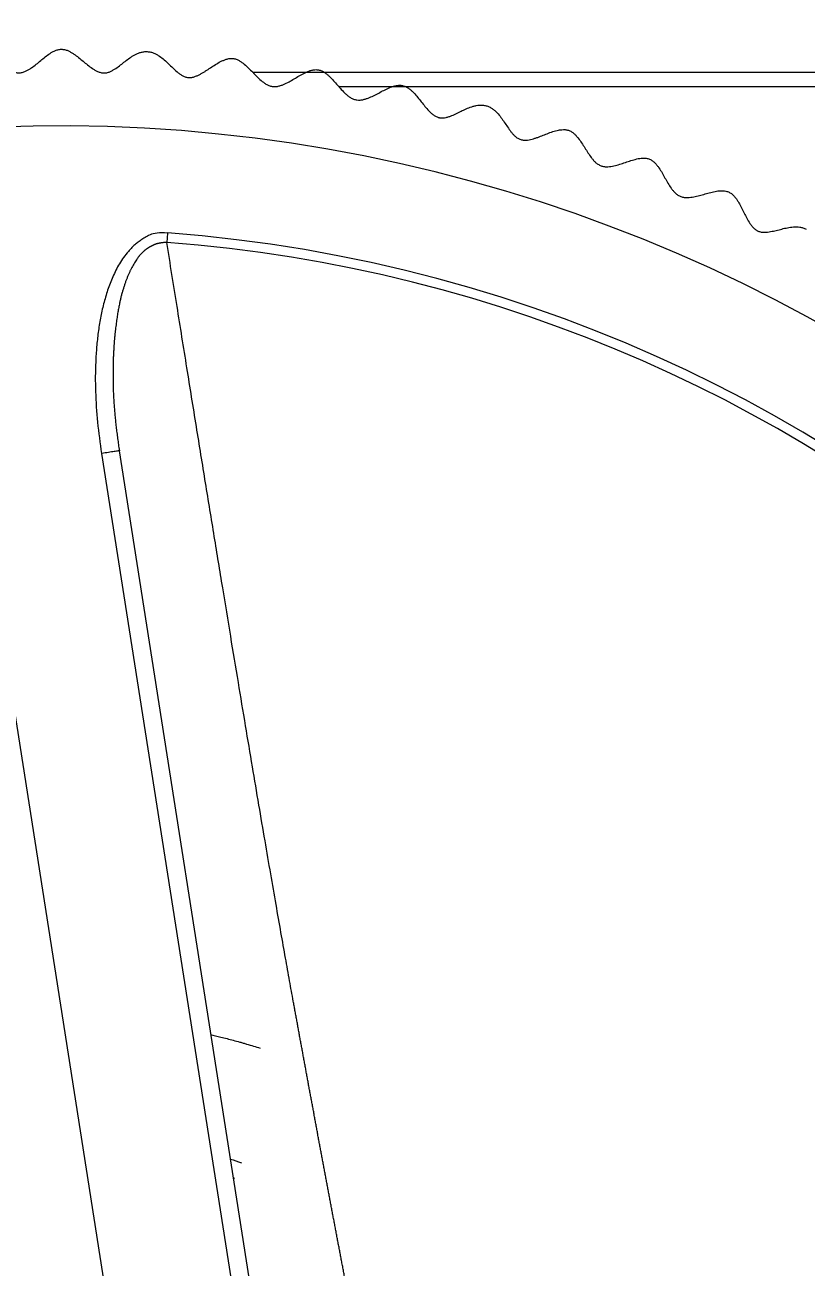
# Model space of a CAD drawing. Header units: millimetres. Extents: x -6909 to -4533, y -2578 to 782.
# Drawn here: x -4963.97 to -4953.11, y -1360.81 to -1343.52 of the extents above; entities that cross this region are included whole.
import ezdxf

# ---------------------------------------------------------------- set-up
doc = ezdxf.new("R2010")
doc.units = ezdxf.units.MM
doc.styles.get("Standard").update_dxf_attribs({"font": 'arial.ttf'})
doc.dimstyles.get("Standard").update_dxf_attribs({"dimtxt": 16, "dimasz": 16, "dimexe": 0.18, "dimexo": 0.0625, "dimgap": 3.5, "dimtad": 0, "dimdec": 1, "dimdsep": 46, "dimtxsty": 'Standard', "dimcen": 0.09, "dimclrd": 3, "dimclre": 3, "dimclrt": 3, "dimadec": 0, "dimazin": 0, "dimtfac": 1, "dimtdec": 1, "dimtofl": 0, "dimtmove": 0, "dimatfit": 3, "dimfxl": 1, "dimtolj": 1, "dimtzin": 0, "dimarcsym": 0})

# ---------------------------------------------------------------- blocks, each defined once
blk = doc.blocks.new('*D158')
at = {"color": 3, "lineweight": -2, "transparency": 16777216}
for p, q in [((-5035.062, -1373.323), (-5035.062, -1298.956)), ((-4902, -1393.622), (-4902, -1298.956)), ((-5035.062, -1299.136), (-5051.062, -1299.136)), ((-4918, -1299.136), (-5019.062, -1299.136))]:
    blk.add_line(p, q, dxfattribs=at)
at = {"color": 3, "lineweight": 18, "transparency": 16777216}
for points in [[(-5019.062, -1296.47), (-5019.062, -1301.803), (-5035.062, -1299.136)], [(-4918, -1296.47), (-4918, -1301.803), (-4902, -1299.136)]]:
    blk.add_solid(points, dxfattribs=at)
at = {"layer": 'Defpoints', "color": 0, "lineweight": 18, "transparency": 16777216}
for p in [(-4902, -1299.136), (-5035.062, -1373.386), (-4902, -1393.684)]:
    blk.add_point(p, dxfattribs=at)
at = {"color": 3, "lineweight": 18, "transparency": 16777216, "insert": (-5079.26, -1299.136), "char_height": 16, "attachment_point": 5}
blk.add_mtext('\\A1;133.1', dxfattribs=at)

msp = doc.modelspace()

# ---------------------------------------------------------------- linework, layer by layer
at = {"linetype": 'Continuous', "lineweight": 18}
for p, q in [((-4960.807, -1344.184), (-4909.246, -1344.184)), ((-4961.991, -1346.421), (-4962.001, -1346.553)), ((-4961.011, -1372.873), (-4964.885, -1348.175)), ((-4959.035, -1372.564), (-4962.661, -1349.45)), ((-4961.058, -1359.577), (-4961.075, -1359.561))]:
    msp.add_line(p, q, dxfattribs=at)
at = {"linetype": 'Continuous', "lineweight": 13}
for p, q in [((-4909.214, -1344.385), (-4959.609, -1344.385)), ((-4962.908, -1349.489), (-4959.282, -1372.602))]:
    msp.add_line(p, q, dxfattribs=at)
at = {"linetype": 'Continuous', "lineweight": 18}
for radius, start, end in [(21.75, 290.914, 104.914), (21.75, 104.914, 284.9124), (7.75, 70.8633, 72.0649)]:
    msp.add_arc((-4963.5, -1366.684), radius, start, end, dxfattribs=at)
at = {"linetype": 'Continuous', "lineweight": 13}
for radius, start, end in [(20.32, 278.914, 85.7398), (20.187, 8.914, 85.7398), (20.32, 112.0882, 278.914)]:
    msp.add_arc((-4963.5, -1366.684), radius, start, end, dxfattribs=at)
at = {"linetype": 'Continuous', "lineweight": 18}
for points, knots in [([(-4965.527, -972.496), (-4965.525, -978.855), (-4965.381, -991.058), (-4964.772, -1008.622), (-4963.886, -1024.715), (-4962.81, -1039.416), (-4961.616, -1052.784), (-4960.368, -1064.87), (-4959.115, -1075.714), (-4957.793, -1086.218), (-4956.45, -1096.091), (-4955.149, -1105.05), (-4954.123, -1111.794), (-4953.38, -1116.523), (-4952.884, -1119.626), (-4952.484, -1122.097), (-4952.079, -1124.57), (-4951.597, -1127.476), (-4951.033, -1130.83), (-4950.384, -1134.629), (-4949.48, -1139.837), (-4948.286, -1146.553), (-4946.792, -1154.721), (-4945.172, -1163.347), (-4942.59, -1176.769), (-4938.861, -1195.43), (-4933.823, -1219.79), (-4929.131, -1242.149), (-4925.068, -1261.658), (-4921.87, -1277.241), (-4918.955, -1291.759), (-4916.346, -1305.107), (-4913.846, -1318.304), (-4911.516, -1331.073), (-4909.339, -1343.546), (-4907.56, -1354.213), (-4906.031, -1363.786), (-4904.615, -1373.024), (-4903.108, -1383.359), (-4901.468, -1395.35), (-4899.735, -1409.109), (-4897.972, -1424.713), (-4896.285, -1441.936), (-4894.804, -1460.262), (-4893.617, -1479.063), (-4892.77, -1497.949), (-4892.293, -1516.749), (-4892.219, -1533.792), (-4892.467, -1548.981), (-4892.942, -1562.292), (-4893.675, -1575.109), (-4894.638, -1586.947), (-4895.753, -1597.353), (-4896.907, -1606.053), (-4898.017, -1613.147), (-4898.94, -1618.319), (-4899.719, -1622.302), (-4900.531, -1626.175), (-4901.558, -1630.627), (-4902.868, -1635.672), (-4904.35, -1640.659), (-4905.972, -1645.297), (-4907.702, -1649.441), (-4909.399, -1652.768), (-4911.034, -1655.357), (-4912.231, -1656.904), (-4913.116, -1657.883), (-4913.839, -1658.592), (-4914.667, -1659.291), (-4915.668, -1659.96), (-4916.871, -1660.495), (-4917.776, -1660.638), (-4918.268, -1660.631)], [0, 0, 0, 0, 0.023949, 0.046088, 0.066568, 0.085487, 0.102899, 0.118833, 0.133296, 0.146286, 0.161296, 0.173638, 0.183277, 0.189363, 0.193434, 0.196311, 0.199768, 0.203866, 0.208609, 0.214, 0.220043, 0.230866, 0.24285, 0.255367, 0.268416, 0.301651, 0.337949, 0.377291, 0.402024, 0.425345, 0.446808, 0.466397, 0.484104, 0.504442, 0.52165, 0.537532, 0.549697, 0.561909, 0.576088, 0.59245, 0.611004, 0.631769, 0.654783, 0.678867, 0.702998, 0.727014, 0.750761, 0.774103, 0.791274, 0.808115, 0.824602, 0.840354, 0.854136, 0.865939, 0.87583, 0.883885, 0.888271, 0.89344, 0.901445, 0.909195, 0.918304, 0.927584, 0.93574, 0.945044, 0.952742, 0.959792, 0.963396, 0.967055, 0.971842, 0.978918, 0.988288, 1, 1, 1, 1]), ([(-4967.036, -1344.139), (-4967.02, -1344.136), (-4967.004, -1344.135), (-4966.981, -1344.136), (-4966.973, -1344.136), (-4966.957, -1344.138), (-4966.95, -1344.139), (-4966.927, -1344.143), (-4966.912, -1344.146), (-4966.884, -1344.155), (-4966.871, -1344.16), (-4966.831, -1344.176), (-4966.806, -1344.189), (-4966.758, -1344.216), (-4966.735, -1344.23), (-4966.689, -1344.258), (-4966.667, -1344.273), (-4966.621, -1344.301), (-4966.598, -1344.315), (-4966.561, -1344.335), (-4966.549, -1344.341), (-4966.523, -1344.353), (-4966.509, -1344.358), (-4966.481, -1344.367), (-4966.467, -1344.37), (-4966.444, -1344.373), (-4966.436, -1344.374), (-4966.42, -1344.374), (-4966.412, -1344.374), (-4966.396, -1344.372), (-4966.388, -1344.37), (-4966.373, -1344.366), (-4966.365, -1344.363), (-4966.343, -1344.355), (-4966.33, -1344.348), (-4966.304, -1344.333), (-4966.292, -1344.325), (-4966.269, -1344.308), (-4966.258, -1344.299), (-4966.237, -1344.281), (-4966.227, -1344.271), (-4966.207, -1344.253), (-4966.197, -1344.243), (-4966.167, -1344.215), (-4966.149, -1344.195), (-4966.111, -1344.157), (-4966.092, -1344.138), (-4966.052, -1344.1), (-4966.032, -1344.081), (-4966, -1344.054), (-4965.989, -1344.046), (-4965.971, -1344.034), (-4965.965, -1344.029), (-4965.953, -1344.022), (-4965.946, -1344.018), (-4965.927, -1344.007), (-4965.913, -1344), (-4965.891, -1343.993), (-4965.883, -1343.99), (-4965.868, -1343.987), (-4965.86, -1343.985), (-4965.844, -1343.984), (-4965.836, -1343.983), (-4965.82, -1343.984), (-4965.812, -1343.984), (-4965.797, -1343.986), (-4965.789, -1343.988), (-4965.774, -1343.991), (-4965.767, -1343.993), (-4965.746, -1344), (-4965.732, -1344.005), (-4965.706, -1344.017), (-4965.693, -1344.023), (-4965.657, -1344.042), (-4965.634, -1344.057), (-4965.588, -1344.086), (-4965.566, -1344.101), (-4965.522, -1344.131), (-4965.499, -1344.146), (-4965.454, -1344.175), (-4965.431, -1344.189), (-4965.395, -1344.209), (-4965.382, -1344.215), (-4965.356, -1344.227), (-4965.343, -1344.232), (-4965.315, -1344.242), (-4965.3, -1344.246), (-4965.276, -1344.25), (-4965.268, -1344.251), (-4965.252, -1344.252), (-4965.244, -1344.252), (-4965.228, -1344.251), (-4965.22, -1344.25), (-4965.204, -1344.247), (-4965.196, -1344.245), (-4965.181, -1344.241), (-4965.174, -1344.238), (-4965.159, -1344.232), (-4965.152, -1344.229), (-4965.132, -1344.219), (-4965.119, -1344.212), (-4965.094, -1344.196), (-4965.083, -1344.188), (-4965.049, -1344.163), (-4965.027, -1344.145), (-4964.986, -1344.109), (-4964.966, -1344.09), (-4964.926, -1344.053), (-4964.906, -1344.035), (-4964.864, -1343.998), (-4964.843, -1343.98), (-4964.809, -1343.955), (-4964.798, -1343.946), (-4964.773, -1343.931), (-4964.76, -1343.923), (-4964.733, -1343.91), (-4964.719, -1343.904), (-4964.696, -1343.898), (-4964.688, -1343.896), (-4964.673, -1343.893), (-4964.665, -1343.893), (-4964.648, -1343.892), (-4964.64, -1343.892), (-4964.624, -1343.894), (-4964.616, -1343.895), (-4964.601, -1343.899), (-4964.594, -1343.901), (-4964.579, -1343.905), (-4964.572, -1343.908), (-4964.551, -1343.916), (-4964.538, -1343.922), (-4964.512, -1343.936), (-4964.5, -1343.943), (-4964.464, -1343.965), (-4964.441, -1343.98), (-4964.397, -1344.012), (-4964.376, -1344.029), (-4964.332, -1344.062), (-4964.31, -1344.078), (-4964.265, -1344.11), (-4964.242, -1344.125), (-4964.206, -1344.146), (-4964.193, -1344.153), (-4964.174, -1344.163), (-4964.167, -1344.166), (-4964.153, -1344.172), (-4964.146, -1344.174), (-4964.132, -1344.179), (-4964.125, -1344.182), (-4964.11, -1344.186), (-4964.102, -1344.187), (-4964.086, -1344.19), (-4964.078, -1344.191), (-4964.062, -1344.191), (-4964.054, -1344.191), (-4964.03, -1344.19), (-4964.014, -1344.186), (-4963.984, -1344.178), (-4963.97, -1344.172), (-4963.943, -1344.159), (-4963.931, -1344.152), (-4963.906, -1344.138), (-4963.894, -1344.13), (-4963.86, -1344.106), (-4963.838, -1344.09), (-4963.796, -1344.055), (-4963.775, -1344.038), (-4963.734, -1344.004), (-4963.713, -1343.986), (-4963.67, -1343.953), (-4963.648, -1343.936), (-4963.613, -1343.913), (-4963.601, -1343.906), (-4963.582, -1343.896), (-4963.576, -1343.892), (-4963.563, -1343.886), (-4963.556, -1343.883), (-4963.535, -1343.875), (-4963.52, -1343.87), (-4963.497, -1343.865), (-4963.489, -1343.864), (-4963.473, -1343.863), (-4963.465, -1343.863), (-4963.449, -1343.864), (-4963.441, -1343.865), (-4963.426, -1343.867), (-4963.418, -1343.869), (-4963.395, -1343.875), (-4963.381, -1343.881), (-4963.355, -1343.893), (-4963.342, -1343.9), (-4963.317, -1343.914), (-4963.305, -1343.922), (-4963.271, -1343.945), (-4963.249, -1343.962), (-4963.206, -1343.995), (-4963.186, -1344.012), (-4963.144, -1344.047), (-4963.124, -1344.064), (-4963.081, -1344.098), (-4963.059, -1344.114), (-4963.025, -1344.138), (-4963.013, -1344.145), (-4962.988, -1344.159), (-4962.976, -1344.166), (-4962.956, -1344.175), (-4962.949, -1344.178), (-4962.934, -1344.183), (-4962.927, -1344.185), (-4962.912, -1344.189), (-4962.904, -1344.19), (-4962.892, -1344.192), (-4962.888, -1344.192), (-4962.88, -1344.193), (-4962.876, -1344.193), (-4962.856, -1344.193), (-4962.84, -1344.191), (-4962.81, -1344.183), (-4962.796, -1344.178), (-4962.769, -1344.166), (-4962.757, -1344.159), (-4962.732, -1344.144), (-4962.721, -1344.137), (-4962.687, -1344.114), (-4962.665, -1344.098), (-4962.623, -1344.065), (-4962.602, -1344.048), (-4962.56, -1344.015), (-4962.538, -1343.999), (-4962.505, -1343.976), (-4962.493, -1343.968), (-4962.47, -1343.954), (-4962.458, -1343.947), (-4962.433, -1343.933), (-4962.42, -1343.927), (-4962.393, -1343.916), (-4962.379, -1343.911), (-4962.357, -1343.905), (-4962.35, -1343.903), (-4962.335, -1343.9), (-4962.319, -1343.897), (-4962.304, -1343.896), (-4962.288, -1343.896), (-4962.28, -1343.896), (-4962.272, -1343.896)], [0, 0, 0, 0, 0.007813, 0.007813, 0.011719, 0.011719, 0.015625, 0.015625, 0.023438, 0.023438, 0.03125, 0.03125, 0.046875, 0.046875, 0.0625, 0.0625, 0.078125, 0.078125, 0.09375, 0.09375, 0.101563, 0.101563, 0.109375, 0.109375, 0.117188, 0.117188, 0.121094, 0.121094, 0.125, 0.125, 0.128906, 0.128906, 0.132813, 0.132813, 0.140625, 0.140625, 0.148438, 0.148438, 0.15625, 0.15625, 0.164063, 0.164063, 0.171875, 0.171875, 0.1875, 0.1875, 0.203125, 0.203125, 0.21875, 0.21875, 0.226563, 0.226563, 0.230469, 0.230469, 0.234375, 0.234375, 0.242188, 0.242188, 0.246094, 0.246094, 0.25, 0.25, 0.253906, 0.253906, 0.257813, 0.257813, 0.261719, 0.261719, 0.265625, 0.265625, 0.273438, 0.273438, 0.28125, 0.28125, 0.296875, 0.296875, 0.3125, 0.3125, 0.328125, 0.328125, 0.34375, 0.34375, 0.351563, 0.351563, 0.359375, 0.359375, 0.367188, 0.367188, 0.371094, 0.371094, 0.375, 0.375, 0.378906, 0.378906, 0.382813, 0.382813, 0.386719, 0.386719, 0.390625, 0.390625, 0.398438, 0.398438, 0.40625, 0.40625, 0.421875, 0.421875, 0.4375, 0.4375, 0.453125, 0.453125, 0.46875, 0.46875, 0.476563, 0.476563, 0.484375, 0.484375, 0.492188, 0.492188, 0.496094, 0.496094, 0.5, 0.5, 0.503906, 0.503906, 0.507813, 0.507813, 0.511719, 0.511719, 0.515625, 0.515625, 0.523438, 0.523438, 0.53125, 0.53125, 0.546875, 0.546875, 0.5625, 0.5625, 0.578125, 0.578125, 0.59375, 0.59375, 0.601563, 0.601563, 0.605469, 0.605469, 0.609375, 0.609375, 0.613281, 0.613281, 0.617188, 0.617188, 0.621094, 0.621094, 0.625, 0.625, 0.632813, 0.632813, 0.640625, 0.640625, 0.648438, 0.648438, 0.65625, 0.65625, 0.671875, 0.671875, 0.6875, 0.6875, 0.703125, 0.703125, 0.71875, 0.71875, 0.726563, 0.726563, 0.730469, 0.730469, 0.734375, 0.734375, 0.742188, 0.742188, 0.746094, 0.746094, 0.75, 0.75, 0.753906, 0.753906, 0.757813, 0.757813, 0.765625, 0.765625, 0.773438, 0.773438, 0.78125, 0.78125, 0.796875, 0.796875, 0.8125, 0.8125, 0.828125, 0.828125, 0.84375, 0.84375, 0.851563, 0.851563, 0.859375, 0.859375, 0.863281, 0.863281, 0.867188, 0.867188, 0.871094, 0.871094, 0.873047, 0.873047, 0.875, 0.875, 0.882813, 0.882813, 0.890625, 0.890625, 0.898438, 0.898438, 0.90625, 0.90625, 0.921875, 0.921875, 0.9375, 0.9375, 0.953125, 0.953125, 0.960938, 0.960938, 0.96875, 0.96875, 0.976563, 0.976563, 0.984375, 0.984375, 0.988281, 0.988281, 0.992188, 0.996094, 0.996094, 1, 1, 1, 1]), ([(-4962.272, -1343.896), (-4962.255, -1343.897), (-4962.24, -1343.899), (-4962.217, -1343.905), (-4962.209, -1343.907), (-4962.194, -1343.912), (-4962.187, -1343.914), (-4962.165, -1343.923), (-4962.152, -1343.93), (-4962.126, -1343.944), (-4962.114, -1343.952), (-4962.078, -1343.976), (-4962.057, -1343.993), (-4962.015, -1344.029), (-4961.996, -1344.048), (-4961.957, -1344.085), (-4961.938, -1344.104), (-4961.899, -1344.142), (-4961.879, -1344.16), (-4961.847, -1344.187), (-4961.836, -1344.196), (-4961.813, -1344.212), (-4961.801, -1344.22), (-4961.776, -1344.235), (-4961.762, -1344.241), (-4961.74, -1344.249), (-4961.733, -1344.251), (-4961.717, -1344.255), (-4961.709, -1344.256), (-4961.693, -1344.257), (-4961.685, -1344.257), (-4961.669, -1344.256), (-4961.662, -1344.255), (-4961.639, -1344.252), (-4961.624, -1344.248), (-4961.596, -1344.238), (-4961.582, -1344.233), (-4961.556, -1344.221), (-4961.544, -1344.215), (-4961.519, -1344.201), (-4961.507, -1344.194), (-4961.483, -1344.18), (-4961.472, -1344.173), (-4961.437, -1344.151), (-4961.415, -1344.136), (-4961.37, -1344.106), (-4961.347, -1344.091), (-4961.301, -1344.062), (-4961.277, -1344.048), (-4961.24, -1344.029), (-4961.227, -1344.023), (-4961.207, -1344.015), (-4961.201, -1344.012), (-4961.187, -1344.007), (-4961.18, -1344.004), (-4961.159, -1343.998), (-4961.144, -1343.994), (-4961.12, -1343.991), (-4961.113, -1343.991), (-4961.097, -1343.99), (-4961.089, -1343.991), (-4961.073, -1343.992), (-4961.065, -1343.994), (-4961.049, -1343.997), (-4961.042, -1344), (-4961.027, -1344.005), (-4961.02, -1344.008), (-4961.006, -1344.014), (-4961, -1344.018), (-4960.98, -1344.029), (-4960.968, -1344.037), (-4960.945, -1344.054), (-4960.934, -1344.062), (-4960.902, -1344.089), (-4960.882, -1344.108), (-4960.844, -1344.146), (-4960.825, -1344.165), (-4960.788, -1344.203), (-4960.769, -1344.223), (-4960.731, -1344.261), (-4960.712, -1344.279), (-4960.68, -1344.306), (-4960.669, -1344.315), (-4960.646, -1344.332), (-4960.634, -1344.34), (-4960.609, -1344.355), (-4960.595, -1344.362), (-4960.573, -1344.371), (-4960.565, -1344.373), (-4960.55, -1344.378), (-4960.542, -1344.38), (-4960.526, -1344.382), (-4960.518, -1344.383), (-4960.501, -1344.383), (-4960.493, -1344.383), (-4960.478, -1344.382), (-4960.47, -1344.381), (-4960.455, -1344.378), (-4960.447, -1344.376), (-4960.425, -1344.371), (-4960.411, -1344.366), (-4960.384, -1344.356), (-4960.37, -1344.351), (-4960.332, -1344.333), (-4960.307, -1344.32), (-4960.259, -1344.293), (-4960.236, -1344.279), (-4960.189, -1344.251), (-4960.165, -1344.237), (-4960.118, -1344.21), (-4960.093, -1344.197), (-4960.055, -1344.179), (-4960.041, -1344.173), (-4960.014, -1344.163), (-4960, -1344.159), (-4959.971, -1344.151), (-4959.956, -1344.149), (-4959.932, -1344.147), (-4959.924, -1344.147), (-4959.908, -1344.148), (-4959.9, -1344.149), (-4959.884, -1344.152), (-4959.876, -1344.154), (-4959.861, -1344.159), (-4959.853, -1344.161), (-4959.839, -1344.168), (-4959.832, -1344.171), (-4959.819, -1344.179), (-4959.812, -1344.183), (-4959.794, -1344.195), (-4959.782, -1344.204), (-4959.76, -1344.223), (-4959.749, -1344.232), (-4959.719, -1344.261), (-4959.7, -1344.281), (-4959.663, -1344.322), (-4959.646, -1344.342), (-4959.61, -1344.383), (-4959.592, -1344.404), (-4959.555, -1344.444), (-4959.535, -1344.464), (-4959.504, -1344.493), (-4959.493, -1344.502), (-4959.476, -1344.515), (-4959.47, -1344.52), (-4959.458, -1344.528), (-4959.451, -1344.532), (-4959.438, -1344.54), (-4959.432, -1344.544), (-4959.418, -1344.551), (-4959.411, -1344.554), (-4959.396, -1344.56), (-4959.388, -1344.562), (-4959.373, -1344.566), (-4959.365, -1344.568), (-4959.341, -1344.571), (-4959.325, -1344.571), (-4959.294, -1344.569), (-4959.279, -1344.566), (-4959.25, -1344.559), (-4959.236, -1344.555), (-4959.209, -1344.546), (-4959.195, -1344.541), (-4959.157, -1344.525), (-4959.132, -1344.513), (-4959.084, -1344.488), (-4959.06, -1344.476), (-4959.012, -1344.45), (-4958.988, -1344.438), (-4958.94, -1344.414), (-4958.915, -1344.402), (-4958.876, -1344.387), (-4958.862, -1344.383), (-4958.842, -1344.376), (-4958.835, -1344.375), (-4958.82, -1344.371), (-4958.813, -1344.37), (-4958.798, -1344.367), (-4958.791, -1344.366), (-4958.775, -1344.365), (-4958.768, -1344.364), (-4958.752, -1344.365), (-4958.744, -1344.365), (-4958.728, -1344.367), (-4958.72, -1344.369), (-4958.705, -1344.373), (-4958.697, -1344.376), (-4958.682, -1344.382), (-4958.675, -1344.385), (-4958.655, -1344.396), (-4958.642, -1344.404), (-4958.618, -1344.422), (-4958.607, -1344.431), (-4958.586, -1344.451), (-4958.576, -1344.46), (-4958.547, -1344.49), (-4958.53, -1344.511), (-4958.495, -1344.553), (-4958.478, -1344.574), (-4958.445, -1344.616), (-4958.428, -1344.637), (-4958.394, -1344.679), (-4958.376, -1344.7), (-4958.347, -1344.73), (-4958.337, -1344.74), (-4958.316, -1344.759), (-4958.305, -1344.768), (-4958.287, -1344.781), (-4958.28, -1344.785), (-4958.267, -1344.793), (-4958.261, -1344.796), (-4958.246, -1344.803), (-4958.239, -1344.806), (-4958.228, -1344.81), (-4958.224, -1344.812), (-4958.216, -1344.814), (-4958.212, -1344.815), (-4958.201, -1344.817), (-4958.193, -1344.818), (-4958.177, -1344.819), (-4958.169, -1344.819), (-4958.146, -1344.818), (-4958.131, -1344.816), (-4958.103, -1344.809), (-4958.089, -1344.805), (-4958.062, -1344.796), (-4958.049, -1344.792), (-4958.011, -1344.776), (-4957.987, -1344.765), (-4957.939, -1344.741), (-4957.915, -1344.729), (-4957.867, -1344.706), (-4957.843, -1344.695), (-4957.793, -1344.674), (-4957.767, -1344.664), (-4957.726, -1344.653), (-4957.712, -1344.649), (-4957.683, -1344.644), (-4957.669, -1344.642), (-4957.646, -1344.64), (-4957.638, -1344.64), (-4957.623, -1344.64), (-4957.599, -1344.641), (-4957.576, -1344.645), (-4957.561, -1344.649)], [0, 0, 0, 0, 0.007813, 0.007813, 0.011719, 0.011719, 0.015625, 0.015625, 0.023438, 0.023438, 0.03125, 0.03125, 0.046875, 0.046875, 0.0625, 0.0625, 0.078125, 0.078125, 0.09375, 0.09375, 0.101563, 0.101563, 0.109375, 0.109375, 0.117188, 0.117188, 0.121094, 0.121094, 0.125, 0.125, 0.128906, 0.128906, 0.132813, 0.132813, 0.140625, 0.140625, 0.148438, 0.148438, 0.15625, 0.15625, 0.164063, 0.164063, 0.171875, 0.171875, 0.1875, 0.1875, 0.203125, 0.203125, 0.21875, 0.21875, 0.226563, 0.226563, 0.230469, 0.230469, 0.234375, 0.234375, 0.242188, 0.242188, 0.246094, 0.246094, 0.25, 0.25, 0.253906, 0.253906, 0.257813, 0.257813, 0.261719, 0.261719, 0.265625, 0.265625, 0.273438, 0.273438, 0.28125, 0.28125, 0.296875, 0.296875, 0.3125, 0.3125, 0.328125, 0.328125, 0.34375, 0.34375, 0.351563, 0.351563, 0.359375, 0.359375, 0.367188, 0.367188, 0.371094, 0.371094, 0.375, 0.375, 0.378906, 0.378906, 0.382813, 0.382813, 0.386719, 0.386719, 0.390625, 0.390625, 0.398438, 0.398438, 0.40625, 0.40625, 0.421875, 0.421875, 0.4375, 0.4375, 0.453125, 0.453125, 0.46875, 0.46875, 0.476563, 0.476563, 0.484375, 0.484375, 0.492188, 0.492188, 0.496094, 0.496094, 0.5, 0.5, 0.503906, 0.503906, 0.507813, 0.507813, 0.511719, 0.511719, 0.515625, 0.515625, 0.523438, 0.523438, 0.53125, 0.53125, 0.546875, 0.546875, 0.5625, 0.5625, 0.578125, 0.578125, 0.59375, 0.59375, 0.601563, 0.601563, 0.605469, 0.605469, 0.609375, 0.609375, 0.613281, 0.613281, 0.617188, 0.617188, 0.621094, 0.621094, 0.625, 0.625, 0.632813, 0.632813, 0.640625, 0.640625, 0.648438, 0.648438, 0.65625, 0.65625, 0.671875, 0.671875, 0.6875, 0.6875, 0.703125, 0.703125, 0.71875, 0.71875, 0.726563, 0.726563, 0.730469, 0.730469, 0.734375, 0.734375, 0.738281, 0.738281, 0.742188, 0.742188, 0.746094, 0.746094, 0.75, 0.75, 0.753906, 0.753906, 0.757813, 0.757813, 0.765625, 0.765625, 0.773438, 0.773438, 0.78125, 0.78125, 0.796875, 0.796875, 0.8125, 0.8125, 0.828125, 0.828125, 0.84375, 0.84375, 0.851563, 0.851563, 0.859375, 0.859375, 0.863281, 0.863281, 0.867188, 0.867188, 0.871094, 0.871094, 0.873047, 0.873047, 0.875, 0.875, 0.878906, 0.878906, 0.882813, 0.882813, 0.890625, 0.890625, 0.898438, 0.898438, 0.90625, 0.90625, 0.921875, 0.921875, 0.9375, 0.9375, 0.953125, 0.953125, 0.96875, 0.96875, 0.976563, 0.976563, 0.984375, 0.984375, 0.988281, 0.988281, 0.992188, 1, 1, 1, 1]), ([(-4957.561, -1344.649), (-4957.545, -1344.654), (-4957.53, -1344.659), (-4957.508, -1344.669), (-4957.501, -1344.673), (-4957.488, -1344.681), (-4957.481, -1344.685), (-4957.462, -1344.698), (-4957.45, -1344.707), (-4957.428, -1344.726), (-4957.418, -1344.737), (-4957.388, -1344.768), (-4957.37, -1344.789), (-4957.338, -1344.833), (-4957.322, -1344.855), (-4957.292, -1344.9), (-4957.277, -1344.922), (-4957.247, -1344.967), (-4957.232, -1344.989), (-4957.206, -1345.022), (-4957.197, -1345.033), (-4957.178, -1345.054), (-4957.168, -1345.064), (-4957.146, -1345.084), (-4957.134, -1345.093), (-4957.114, -1345.105), (-4957.107, -1345.109), (-4957.093, -1345.115), (-4957.085, -1345.118), (-4957.07, -1345.123), (-4957.062, -1345.125), (-4957.046, -1345.127), (-4957.039, -1345.128), (-4957.015, -1345.129), (-4957, -1345.128), (-4956.97, -1345.125), (-4956.956, -1345.122), (-4956.928, -1345.116), (-4956.915, -1345.112), (-4956.888, -1345.105), (-4956.875, -1345.1), (-4956.849, -1345.091), (-4956.836, -1345.087), (-4956.798, -1345.072), (-4956.772, -1345.062), (-4956.722, -1345.043), (-4956.697, -1345.033), (-4956.646, -1345.014), (-4956.62, -1345.005), (-4956.579, -1344.994), (-4956.566, -1344.991), (-4956.544, -1344.987), (-4956.537, -1344.986), (-4956.523, -1344.983), (-4956.516, -1344.983), (-4956.493, -1344.981), (-4956.478, -1344.98), (-4956.455, -1344.982), (-4956.447, -1344.983), (-4956.431, -1344.986), (-4956.423, -1344.988), (-4956.408, -1344.993), (-4956.401, -1344.996), (-4956.386, -1345.003), (-4956.379, -1345.006), (-4956.366, -1345.015), (-4956.36, -1345.019), (-4956.348, -1345.028), (-4956.342, -1345.033), (-4956.325, -1345.048), (-4956.315, -1345.058), (-4956.296, -1345.079), (-4956.287, -1345.09), (-4956.261, -1345.123), (-4956.246, -1345.145), (-4956.216, -1345.19), (-4956.202, -1345.213), (-4956.173, -1345.258), (-4956.159, -1345.281), (-4956.13, -1345.326), (-4956.114, -1345.349), (-4956.089, -1345.381), (-4956.08, -1345.392), (-4956.062, -1345.413), (-4956.052, -1345.424), (-4956.03, -1345.444), (-4956.017, -1345.454), (-4955.998, -1345.467), (-4955.991, -1345.471), (-4955.977, -1345.479), (-4955.969, -1345.482), (-4955.954, -1345.488), (-4955.947, -1345.49), (-4955.931, -1345.494), (-4955.923, -1345.495), (-4955.907, -1345.497), (-4955.899, -1345.498), (-4955.884, -1345.499), (-4955.876, -1345.499), (-4955.853, -1345.498), (-4955.839, -1345.496), (-4955.81, -1345.492), (-4955.796, -1345.49), (-4955.754, -1345.48), (-4955.728, -1345.473), (-4955.675, -1345.456), (-4955.649, -1345.447), (-4955.597, -1345.43), (-4955.572, -1345.421), (-4955.519, -1345.405), (-4955.493, -1345.397), (-4955.451, -1345.387), (-4955.437, -1345.384), (-4955.409, -1345.38), (-4955.394, -1345.379), (-4955.364, -1345.377), (-4955.348, -1345.378), (-4955.325, -1345.381), (-4955.317, -1345.383), (-4955.301, -1345.387), (-4955.294, -1345.389), (-4955.279, -1345.396), (-4955.271, -1345.399), (-4955.258, -1345.407), (-4955.251, -1345.411), (-4955.238, -1345.421), (-4955.232, -1345.426), (-4955.221, -1345.436), (-4955.215, -1345.441), (-4955.2, -1345.457), (-4955.19, -1345.468), (-4955.172, -1345.491), (-4955.164, -1345.502), (-4955.14, -1345.537), (-4955.126, -1345.56), (-4955.098, -1345.608), (-4955.085, -1345.631), (-4955.059, -1345.679), (-4955.045, -1345.703), (-4955.017, -1345.75), (-4955.002, -1345.774), (-4954.978, -1345.808), (-4954.969, -1345.819), (-4954.955, -1345.836), (-4954.95, -1345.841), (-4954.94, -1345.852), (-4954.935, -1345.858), (-4954.924, -1345.868), (-4954.918, -1345.873), (-4954.906, -1345.883), (-4954.9, -1345.887), (-4954.886, -1345.896), (-4954.879, -1345.9), (-4954.865, -1345.907), (-4954.858, -1345.911), (-4954.835, -1345.919), (-4954.819, -1345.922), (-4954.788, -1345.926), (-4954.773, -1345.927), (-4954.744, -1345.927), (-4954.729, -1345.925), (-4954.7, -1345.922), (-4954.686, -1345.92), (-4954.645, -1345.912), (-4954.619, -1345.906), (-4954.566, -1345.892), (-4954.54, -1345.884), (-4954.488, -1345.87), (-4954.462, -1345.862), (-4954.41, -1345.849), (-4954.383, -1345.843), (-4954.342, -1345.836), (-4954.328, -1345.834), (-4954.306, -1345.833), (-4954.299, -1345.832), (-4954.284, -1345.832), (-4954.277, -1345.832), (-4954.254, -1345.833), (-4954.239, -1345.834), (-4954.216, -1345.839), (-4954.208, -1345.842), (-4954.193, -1345.847), (-4954.186, -1345.85), (-4954.172, -1345.857), (-4954.165, -1345.861), (-4954.152, -1345.87), (-4954.145, -1345.875), (-4954.127, -1345.89), (-4954.117, -1345.9), (-4954.097, -1345.923), (-4954.088, -1345.934), (-4954.071, -1345.957), (-4954.064, -1345.969), (-4954.042, -1346.004), (-4954.029, -1346.028), (-4954.003, -1346.076), (-4953.991, -1346.1), (-4953.968, -1346.148), (-4953.956, -1346.173), (-4953.931, -1346.221), (-4953.917, -1346.245), (-4953.895, -1346.28), (-4953.888, -1346.292), (-4953.871, -1346.315), (-4953.862, -1346.326), (-4953.847, -1346.342), (-4953.842, -1346.348), (-4953.831, -1346.358), (-4953.825, -1346.363), (-4953.813, -1346.373), (-4953.806, -1346.378), (-4953.796, -1346.384), (-4953.793, -1346.386), (-4953.786, -1346.39), (-4953.782, -1346.391), (-4953.764, -1346.4), (-4953.748, -1346.404), (-4953.718, -1346.409), (-4953.703, -1346.41), (-4953.673, -1346.41), (-4953.659, -1346.409), (-4953.631, -1346.405), (-4953.617, -1346.403), (-4953.577, -1346.396), (-4953.551, -1346.39), (-4953.499, -1346.377), (-4953.473, -1346.371), (-4953.421, -1346.358), (-4953.395, -1346.352), (-4953.355, -1346.344), (-4953.341, -1346.342), (-4953.314, -1346.338), (-4953.3, -1346.336), (-4953.272, -1346.334), (-4953.257, -1346.334), (-4953.228, -1346.335), (-4953.213, -1346.336), (-4953.191, -1346.339), (-4953.183, -1346.34), (-4953.168, -1346.344), (-4953.153, -1346.348), (-4953.138, -1346.353), (-4953.124, -1346.359), (-4953.116, -1346.362), (-4953.109, -1346.366)], [0, 0, 0, 0, 0.007813, 0.007813, 0.011719, 0.011719, 0.015625, 0.015625, 0.023438, 0.023438, 0.03125, 0.03125, 0.046875, 0.046875, 0.0625, 0.0625, 0.078125, 0.078125, 0.09375, 0.09375, 0.101563, 0.101563, 0.109375, 0.109375, 0.117188, 0.117188, 0.121094, 0.121094, 0.125, 0.125, 0.128906, 0.128906, 0.132813, 0.132813, 0.140625, 0.140625, 0.148438, 0.148438, 0.15625, 0.15625, 0.164063, 0.164063, 0.171875, 0.171875, 0.1875, 0.1875, 0.203125, 0.203125, 0.21875, 0.21875, 0.226563, 0.226563, 0.230469, 0.230469, 0.234375, 0.234375, 0.242188, 0.242188, 0.246094, 0.246094, 0.25, 0.25, 0.253906, 0.253906, 0.257813, 0.257813, 0.261719, 0.261719, 0.265625, 0.265625, 0.273438, 0.273438, 0.28125, 0.28125, 0.296875, 0.296875, 0.3125, 0.3125, 0.328125, 0.328125, 0.34375, 0.34375, 0.351563, 0.351563, 0.359375, 0.359375, 0.367188, 0.367188, 0.371094, 0.371094, 0.375, 0.375, 0.378906, 0.378906, 0.382813, 0.382813, 0.386719, 0.386719, 0.390625, 0.390625, 0.398438, 0.398438, 0.40625, 0.40625, 0.421875, 0.421875, 0.4375, 0.4375, 0.453125, 0.453125, 0.46875, 0.46875, 0.476563, 0.476563, 0.484375, 0.484375, 0.492188, 0.492188, 0.496094, 0.496094, 0.5, 0.5, 0.503906, 0.503906, 0.507813, 0.507813, 0.511719, 0.511719, 0.515625, 0.515625, 0.523438, 0.523438, 0.53125, 0.53125, 0.546875, 0.546875, 0.5625, 0.5625, 0.578125, 0.578125, 0.59375, 0.59375, 0.601563, 0.601563, 0.605469, 0.605469, 0.609375, 0.609375, 0.613281, 0.613281, 0.617188, 0.617188, 0.621094, 0.621094, 0.625, 0.625, 0.632813, 0.632813, 0.640625, 0.640625, 0.648438, 0.648438, 0.65625, 0.65625, 0.671875, 0.671875, 0.6875, 0.6875, 0.703125, 0.703125, 0.71875, 0.71875, 0.726563, 0.726563, 0.730469, 0.730469, 0.734375, 0.734375, 0.742188, 0.742188, 0.746094, 0.746094, 0.75, 0.75, 0.753906, 0.753906, 0.757813, 0.757813, 0.765625, 0.765625, 0.773438, 0.773438, 0.78125, 0.78125, 0.796875, 0.796875, 0.8125, 0.8125, 0.828125, 0.828125, 0.84375, 0.84375, 0.851563, 0.851563, 0.859375, 0.859375, 0.863281, 0.863281, 0.867188, 0.867188, 0.871094, 0.871094, 0.873047, 0.873047, 0.875, 0.875, 0.882813, 0.882813, 0.890625, 0.890625, 0.898438, 0.898438, 0.90625, 0.90625, 0.921875, 0.921875, 0.9375, 0.9375, 0.953125, 0.953125, 0.960938, 0.960938, 0.96875, 0.96875, 0.976563, 0.976563, 0.984375, 0.984375, 0.988281, 0.988281, 0.992188, 0.996094, 0.996094, 1, 1, 1, 1]), ([(-4962.001, -1346.553), (-4962.004, -1346.553), (-4962.011, -1346.553), (-4962.022, -1346.553), (-4962.033, -1346.553), (-4962.043, -1346.554), (-4962.054, -1346.555), (-4962.064, -1346.556), (-4962.075, -1346.557), (-4962.085, -1346.559), (-4962.096, -1346.56), (-4962.106, -1346.563), (-4962.116, -1346.565), (-4962.127, -1346.567), (-4962.137, -1346.57), (-4962.147, -1346.573), (-4962.157, -1346.577), (-4962.167, -1346.58), (-4962.177, -1346.584), (-4962.186, -1346.588), (-4962.196, -1346.592), (-4962.206, -1346.597), (-4962.215, -1346.601), (-4962.225, -1346.606), (-4962.234, -1346.611), (-4962.243, -1346.617), (-4962.253, -1346.622), (-4962.262, -1346.628), (-4962.271, -1346.634), (-4962.28, -1346.641), (-4962.288, -1346.647), (-4962.297, -1346.654), (-4962.306, -1346.661), (-4962.314, -1346.668), (-4962.323, -1346.676), (-4962.331, -1346.684), (-4962.339, -1346.691), (-4962.348, -1346.7), (-4962.356, -1346.708), (-4962.364, -1346.717), (-4962.371, -1346.725), (-4962.379, -1346.734), (-4962.387, -1346.744), (-4962.394, -1346.753), (-4962.402, -1346.763), (-4962.409, -1346.773), (-4962.416, -1346.783), (-4962.427, -1346.799), (-4962.442, -1346.822), (-4962.46, -1346.853), (-4962.478, -1346.885), (-4962.496, -1346.918), (-4962.513, -1346.953), (-4962.53, -1346.99), (-4962.546, -1347.028), (-4962.562, -1347.067), (-4962.577, -1347.108), (-4962.591, -1347.15), (-4962.605, -1347.194), (-4962.619, -1347.239), (-4962.632, -1347.286), (-4962.642, -1347.326), (-4962.649, -1347.359), (-4962.655, -1347.385), (-4962.661, -1347.413), (-4962.667, -1347.443), (-4962.673, -1347.474), (-4962.679, -1347.507), (-4962.685, -1347.542), (-4962.691, -1347.578), (-4962.696, -1347.616), (-4962.702, -1347.656), (-4962.707, -1347.698), (-4962.713, -1347.741), (-4962.718, -1347.786), (-4962.723, -1347.833), (-4962.727, -1347.881), (-4962.732, -1347.931), (-4962.736, -1347.983), (-4962.739, -1348.037), (-4962.742, -1348.092), (-4962.745, -1348.149), (-4962.747, -1348.208), (-4962.748, -1348.268), (-4962.749, -1348.33), (-4962.749, -1348.394), (-4962.749, -1348.459), (-4962.748, -1348.526), (-4962.746, -1348.595), (-4962.743, -1348.665), (-4962.739, -1348.737), (-4962.734, -1348.81), (-4962.728, -1348.885), (-4962.722, -1348.961), (-4962.714, -1349.039), (-4962.706, -1349.118), (-4962.696, -1349.199), (-4962.685, -1349.282), (-4962.674, -1349.365), (-4962.665, -1349.421), (-4962.661, -1349.45)], [0, 0, 0, 0, 0.003326, 0.00664, 0.009944, 0.013239, 0.016526, 0.019805, 0.023077, 0.026344, 0.029607, 0.032866, 0.036122, 0.039377, 0.042632, 0.045888, 0.049145, 0.052406, 0.055671, 0.058941, 0.062217, 0.065502, 0.068795, 0.072098, 0.075413, 0.07874, 0.082081, 0.085437, 0.088809, 0.092198, 0.095605, 0.099033, 0.102481, 0.10595, 0.109443, 0.11296, 0.116503, 0.120072, 0.123668, 0.127293, 0.130947, 0.134632, 0.138349, 0.142098, 0.14588, 0.149696, 0.153546, 0.157432, 0.168103, 0.179116, 0.190476, 0.202188, 0.214256, 0.226686, 0.239479, 0.252641, 0.266174, 0.280082, 0.294367, 0.309032, 0.324081, 0.339515, 0.347311, 0.355628, 0.364466, 0.373826, 0.383708, 0.394114, 0.405042, 0.416494, 0.428469, 0.440968, 0.453989, 0.467534, 0.481601, 0.49619, 0.511301, 0.526933, 0.543084, 0.559754, 0.576942, 0.594647, 0.612866, 0.631599, 0.650843, 0.670597, 0.690859, 0.711629, 0.732906, 0.754688, 0.776976, 0.799768, 0.823061, 0.846856, 0.871149, 0.895938, 0.92122, 0.946994, 0.973255, 1, 1, 1, 1]), ([(-4959.31, -1362.09), (-4959.314, -1362.066), (-4959.323, -1362.02), (-4959.336, -1361.95), (-4959.35, -1361.881), (-4959.363, -1361.812), (-4959.376, -1361.742), (-4959.389, -1361.673), (-4959.402, -1361.604), (-4959.416, -1361.536), (-4959.429, -1361.467), (-4959.442, -1361.398), (-4959.455, -1361.33), (-4959.468, -1361.262), (-4959.481, -1361.193), (-4959.494, -1361.125), (-4959.507, -1361.057), (-4959.52, -1360.99), (-4959.532, -1360.922), (-4959.545, -1360.854), (-4959.558, -1360.787), (-4959.571, -1360.719), (-4959.584, -1360.652), (-4959.596, -1360.585), (-4959.609, -1360.518), (-4959.622, -1360.451), (-4959.634, -1360.384), (-4959.647, -1360.317), (-4959.66, -1360.25), (-4959.672, -1360.183), (-4959.685, -1360.117), (-4959.697, -1360.05), (-4959.71, -1359.984), (-4959.722, -1359.917), (-4959.735, -1359.851), (-4959.747, -1359.785), (-4959.76, -1359.719), (-4959.772, -1359.653), (-4959.784, -1359.587), (-4959.797, -1359.521), (-4959.809, -1359.455), (-4959.821, -1359.389), (-4959.834, -1359.323), (-4959.846, -1359.257), (-4959.858, -1359.192), (-4959.87, -1359.126), (-4959.883, -1359.061), (-4959.895, -1358.995), (-4959.907, -1358.93), (-4959.919, -1358.864), (-4959.931, -1358.799), (-4959.943, -1358.733), (-4959.955, -1358.668), (-4959.967, -1358.603), (-4959.98, -1358.537), (-4959.992, -1358.472), (-4960.004, -1358.407), (-4960.016, -1358.342), (-4960.028, -1358.277), (-4960.04, -1358.212), (-4960.052, -1358.147), (-4960.064, -1358.082), (-4960.075, -1358.017), (-4960.087, -1357.952), (-4960.099, -1357.887), (-4960.111, -1357.822), (-4960.123, -1357.757), (-4960.135, -1357.692), (-4960.147, -1357.627), (-4960.159, -1357.563), (-4960.171, -1357.498), (-4960.182, -1357.433), (-4960.194, -1357.369), (-4960.206, -1357.304), (-4960.218, -1357.239), (-4960.23, -1357.175), (-4960.255, -1357.038), (-4960.295, -1356.816), (-4960.352, -1356.498), (-4960.415, -1356.143), (-4960.483, -1355.753), (-4960.557, -1355.327), (-4960.637, -1354.865), (-4960.721, -1354.368), (-4960.812, -1353.834), (-4960.907, -1353.266), (-4961.008, -1352.661), (-4961.114, -1352.02), (-4961.226, -1351.344), (-4961.342, -1350.633), (-4961.464, -1349.885), (-4961.591, -1349.102), (-4961.723, -1348.284), (-4961.86, -1347.43), (-4961.953, -1346.849), (-4962.001, -1346.553)], [0, 0, 0, 0, 0.004301, 0.008597, 0.012888, 0.017174, 0.021455, 0.025732, 0.030005, 0.034273, 0.038537, 0.042797, 0.047053, 0.051306, 0.055554, 0.059798, 0.06404, 0.068277, 0.072511, 0.076742, 0.080969, 0.085194, 0.089415, 0.093634, 0.097849, 0.102062, 0.106272, 0.110479, 0.114684, 0.118886, 0.123086, 0.127283, 0.131479, 0.135672, 0.139863, 0.144052, 0.148238, 0.152423, 0.156607, 0.160788, 0.164968, 0.169146, 0.173322, 0.177497, 0.181671, 0.185843, 0.190014, 0.194183, 0.198352, 0.202519, 0.206686, 0.210851, 0.215016, 0.219179, 0.223342, 0.227504, 0.231664, 0.235824, 0.239983, 0.244141, 0.248299, 0.252455, 0.256611, 0.260765, 0.264919, 0.269072, 0.273225, 0.277376, 0.281527, 0.285677, 0.289826, 0.293975, 0.298123, 0.30227, 0.306416, 0.310562, 0.314707, 0.33283, 0.353308, 0.376136, 0.40131, 0.42883, 0.458693, 0.4909, 0.525452, 0.562352, 0.601599, 0.643193, 0.687135, 0.733421, 0.782052, 0.833024, 0.886338, 0.941996, 1, 1, 1, 1]), ([(-4962.661, -1349.45), (-4962.661, -1349.45), (-4962.667, -1349.451), (-4962.692, -1349.455), (-4962.71, -1349.458), (-4962.756, -1349.465), (-4962.783, -1349.469), (-4962.843, -1349.478), (-4962.875, -1349.483), (-4962.908, -1349.489)], [0, 0, 0, 0, 0.250493, 0.250493, 0.500328, 0.500328, 0.750164, 0.750164, 1, 1, 1, 1]), ([(-4961.395, -1357.575), (-4961.35, -1357.585), (-4961.301, -1357.597), (-4961.193, -1357.623), (-4961.135, -1357.638), (-4961.046, -1357.662), (-4961.016, -1357.67), (-4960.969, -1357.683), (-4960.954, -1357.688), (-4960.922, -1357.697), (-4960.907, -1357.701), (-4960.828, -1357.724), (-4960.764, -1357.743), (-4960.7, -1357.763)], [0, 0, 0, 0, 0.242257, 0.242257, 0.494838, 0.494838, 0.621128, 0.621128, 0.684274, 0.684274, 0.747419, 0.747419, 1, 1, 1, 1])]:
    msp.add_open_spline(points, degree=3, knots=knots, dxfattribs=at)
at = {"linetype": 'Continuous', "lineweight": 13}
msp.add_open_spline([(-4961.991, -1346.421), (-4962.105, -1346.412), (-4962.216, -1346.431), (-4962.295, -1346.475), (-4962.333, -1346.501), (-4962.36, -1346.519), (-4962.387, -1346.537), (-4962.42, -1346.562), (-4962.458, -1346.594), (-4962.498, -1346.634), (-4962.548, -1346.689), (-4962.603, -1346.76), (-4962.679, -1346.876), (-4962.754, -1347.028), (-4962.826, -1347.215), (-4962.882, -1347.407), (-4962.925, -1347.604), (-4962.956, -1347.803), (-4962.978, -1348.005), (-4962.996, -1348.279), (-4962.997, -1348.626), (-4962.968, -1349.053), (-4962.93, -1349.343), (-4962.908, -1349.489)], degree=3, knots=[0, 0, 0, 0, 0.03125, 0.046875, 0.054688, 0.0625, 0.070313, 0.078125, 0.09375, 0.109375, 0.125, 0.15625, 0.1875, 0.25, 0.3125, 0.375, 0.4375, 0.5, 0.5625, 0.625, 0.75, 0.875, 1, 1, 1, 1], dxfattribs=at)

# ---------------------------------------------------------------- dimensions: what is measured, and where the dimension line sits
at = {"color": 1, "lineweight": 18}
dim = msp.add_linear_dim(base=(-4902, -1299.136), p1=(-5035.062, -1373.386), p2=(-4902, -1393.684), dimstyle='Standard', dxfattribs=at)
dim.commit()
dim.dimension.update_dxf_attribs({"geometry": '*D158', "text_midpoint": (-5079.26, -1299.136), "dimtype": 160})

doc.saveas('drawing.dxf')
